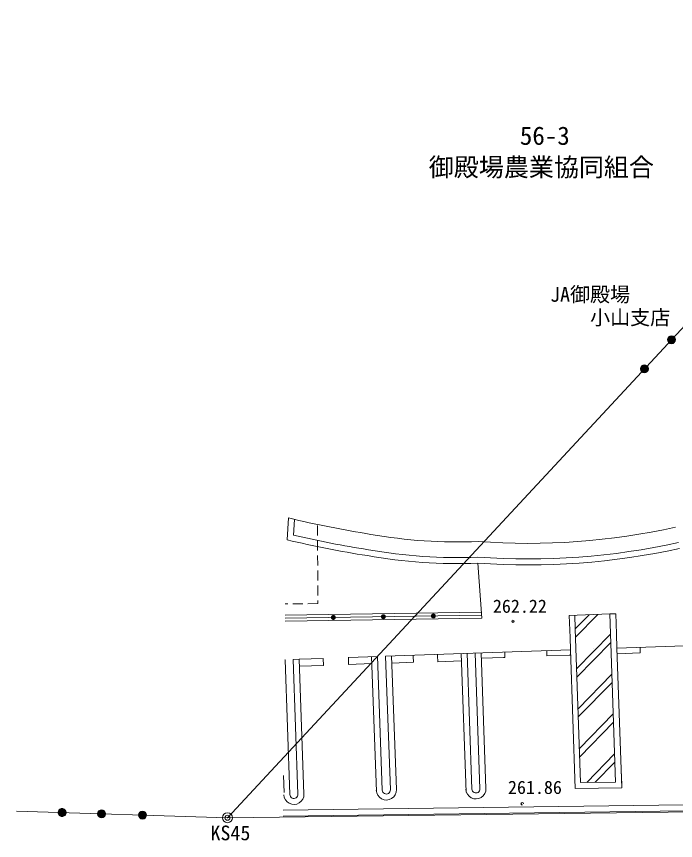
# Model space of a CAD drawing. Units: millimetres, scale not verified. Extents: x 4813 to 205063, y 5162 to 143662.
# Drawn here: x 23385 to 39850, y 15933 to 36514 of the extents above; entities that cross this region are included whole.
import ezdxf
from ezdxf.enums import TextEntityAlignment as Align

# ---------------------------------------------------------------- set-up
doc = ezdxf.new("R2010")
doc.units = ezdxf.units.MM
doc.header["$LTSCALE"] = 250
doc.header["$PDMODE"] = 32
doc.header["$PDSIZE"] = 125
doc.linetypes.add('USER2', pattern=[1.5, 1, -0.5])
for name, color, linetype, lineweight in [('地番名', 5, 'Continuous', 13), ('境界点', 5, 'Continuous', 13), ('字界', 7, 'Continuous', 13), ('独標点名標高', 8, 'Continuous', 13), ('現況平面図', 7, 'Continuous', 13), ('登記情報', 5, 'Continuous', 13), ('結線', 5, 'Continuous', 13)]:
    doc.layers.add(name, color=color, linetype=linetype, lineweight=lineweight)
doc.styles.add('ＭＳ ゴシック', font='')
doc.styles.get('ＭＳ ゴシック').set_extended_font_data('MS Gothic')

msp = doc.modelspace()

# ---------------------------------------------------------------- hatches: boundary and pattern name
at = {"layer": '字界'}
for points in [[(39848, 28441.5, 0.99999), (39648, 28441.5, 0.41421), (39748, 28341.5, 0.41421)], [(39172.3, 27714.2, 0.99999), (38972.3, 27714.2, 0.41421), (39072.3, 27614.2, 0.41421)], [(24624.5, 16631.6, 0.41422), (24524.5, 16731.6, 0.41422), (24424.5, 16631.6, 0.41422), (24524.5, 16531.6, 0.41422)], [(25611.6, 16600.9, 0.41421), (25511.6, 16700.9, 0.41421), (25411.6, 16600.9, 0.99999)], [(26633.6, 16569, 0.41421), (26533.6, 16669, 0.41421), (26433.6, 16569, 1)]]:
    msp.add_hatch(color=256, dxfattribs=at).paths.add_polyline_path(points)
at = {"layer": '独標点名標高'}
h = msp.add_hatch(color=256, dxfattribs=at)
edge = h.paths.add_edge_path()
edge.add_ellipse((35788.7, 21408), major_axis=(29, -7.8), ratio=1, start_angle=-165, end_angle=15)
msp.add_hatch(color=256, dxfattribs=at).paths.add_polyline_path([(35989, 16849.7, 0.41421), (36019, 16819.7, 0.41421)])
at = {"layer": '現況平面図'}
for points in [[(31363.7, 21504.1, 1), (31238.7, 21504.1, 0.41421), (31301.2, 21441.6, 0.41421)], [(32613.6, 21523, 0.41422), (32551.1, 21585.5, 0.41422), (32488.6, 21523, 0.41422), (32551.1, 21460.5, 0.41422)], [(33863.5, 21541.8, 1), (33738.5, 21541.8, 0.41421), (33801, 21479.3, 0.41421)]]:
    msp.add_hatch(color=256, dxfattribs=at).paths.add_polyline_path(points)

# ---------------------------------------------------------------- linework, layer by layer
at = {"layer": '境界点'}
msp.add_circle((28656.5, 16502.9), 125, dxfattribs=at)
msp.add_point((28656.5, 16502.9), dxfattribs=at)
at = {"layer": '字界'}
for points in [[(39848, 28441.5, 0.99999), (39648, 28441.5, 0.41421), (39748, 28341.5, 0.41421)], [(39172.3, 27714.2, 0.99999), (38972.3, 27714.2, 0.41421), (39072.3, 27614.2, 0.41421)], [(24624.5, 16631.6, 0.41422), (24524.5, 16731.6, 0.41422), (24424.5, 16631.6, 0.41422), (24524.5, 16531.6, 0.41422)], [(25611.6, 16600.9, 0.41421), (25511.6, 16700.9, 0.41421), (25411.6, 16600.9, 0.99999)], [(26633.6, 16569, 0.41421), (26533.6, 16669, 0.41421), (26433.6, 16569, 1)]]:
    msp.add_lwpolyline(points, format="xyb", close=True, dxfattribs=at)
at = {"layer": '独標点名標高'}
msp.add_lwpolyline([(35989, 16849.7, 0.41421), (36019, 16819.7, 0.41421)], format="xyb", close=True, dxfattribs=at)
for centre, start, end in [((35788.7, 21408), 360, 180), ((35788.7, 21408), 180, 360), ((36019, 16849.7), 0, 180)]:
    msp.add_arc(centre, 30, start, end, dxfattribs=at)
at = {"layer": '現況平面図'}
for p, q in [((30149.3, 23442.2), (30184.9, 23988.9)), ((30307.3, 23559.3), (30332.9, 23953.8)), ((34908.3, 22861), (35010.6, 21485.1)), ((34999.5, 21635), (30097.8, 21560.9)), ((35010.6, 21485.1), (30096.4, 21410.8)), ((35005.1, 21560), (30097.1, 21485.9)), ((38206.5, 21591.8), (37194.5, 21556.2)), ((37213.7, 21005), (37194.5, 21556.2)), ((37344.3, 21218.2), (37332.3, 21561.1)), ((37691.8, 21573.7), (37344.3, 21218.2)), ((37909, 21581.4), (37351.6, 21011)), ((38206.5, 21591.8), (38357.3, 21597.1)), ((38354, 17394.3), (38206.5, 21591.8)), ((38374.8, 21094.8), (38357.3, 21597.1)), ((37344.3, 21218.2), (37479.1, 17382.4)), ((37213.7, 21005), (37224.4, 20698.8)), ((38224.3, 21086), (37379.4, 20221.5)), ((38374.8, 21094.8), (38387.2, 20739.4)), ((38231.6, 20878.9), (37386.6, 20014.4)), ((40718, 20820.8), (38387.2, 20739.4)), ((37224.4, 20698.8), (32608.2, 20537.6)), ((33905, 20542.8), (33903.6, 20583)), ((34493.9, 20603.4), (34617, 17138.5)), ((34643.7, 20608.7), (34762.7, 17218.5)), ((34845.8, 20615.7), (34964.9, 17225.6)), ((34994.2, 20620.9), (35114.6, 17231)), ((35589.3, 20506.9), (35584.6, 20641.5)), ((36638.8, 20543.5), (36634.1, 20678.2)), ((37224.4, 20698.8), (37345.6, 17230.6)), ((37796.9, 20718.8), (37796.8, 20721.5)), ((38387.2, 20739.4), (38509.2, 17246.4)), ((38399.1, 20599.4), (38392.1, 20599.1)), ((38970.5, 20619.3), (38399.1, 20599.4)), ((38970.5, 20619.3), (38965.6, 20762.3)), ((30096.9, 20449.9), (30087.2, 20449.5)), ((30096.9, 20449.9), (30215.3, 17081.6)), ((30447.5, 20462.1), (30299.1, 20456.9)), ((30299.1, 20456.9), (30417.4, 17088.8)), ((31046.2, 20483), (30446.7, 20462.1)), ((30447.5, 20462.1), (30567.1, 17094.1)), ((31046.2, 20483), (31051.8, 20306.5)), ((31676, 20508.8), (31678.3, 20332.1)), ((32406.1, 20530.5), (31676.1, 20505)), ((32256.3, 20525.3), (32375.9, 17157.4)), ((32413.8, 20534.6), (32405.9, 20534.3)), ((32405.9, 20534.3), (32523.3, 17192.5)), ((32608.2, 20537.6), (32725.4, 17199.7)), ((32756.6, 20542.8), (32875.2, 17205)), ((33301.1, 20385), (32762.9, 20366.2)), ((33296.2, 20527.1), (33295, 20561.6)), ((33301.2, 20384.1), (33296.2, 20527.1)), ((33910, 20399.8), (33905, 20542.8)), ((34500.4, 20420.4), (33910, 20399.8)), ((35553, 20505.6), (34998.9, 20486.2)), ((35553, 20505.6), (35589.3, 20506.9)), ((37192.9, 20562.9), (36638.8, 20543.5)), ((37192.9, 20562.9), (37229.1, 20564.1)), ((31051.8, 20306.5), (30453.7, 20285.6)), ((32262.5, 20352.5), (31678.3, 20332.1)), ((32262.5, 20352.5), (32262.6, 20348.7)), ((32262.6, 20348.7), (32262.6, 20348.7)), ((32262.6, 20348.7), (32264.3, 20300.4)), ((38259.3, 20089.7), (37414.4, 19225.2)), ((38266.6, 19882.5), (37421.6, 19018)), ((38294.3, 19093.3), (37449.4, 18228.8)), ((38301.6, 18886.2), (37456.7, 18021.7)), ((38474.3, 18245.3), (38474.2, 18245.2)), ((38329.3, 18097), (37633, 17384.5)), ((38336.6, 17889.8), (37845.6, 17387.4)), ((30059.6, 17554.3), (30074.2, 17134.2)), ((38497.1, 17595), (38509.3, 17246.4)), ((37479.1, 17382.4), (38354, 17394.3)), ((37341.4, 17230.5), (38509.2, 17246.4)), ((38509.2, 17246.4), (38509.3, 17246.4))]:
    msp.add_line(p, q, dxfattribs=at)
at = {"layer": '現況平面図', "linetype": 'USER2'}
for p, q in [((30901.4, 23802.2), (30917.6, 21849.8)), ((30917.6, 21849.8), (30100.5, 21843.1))]:
    msp.add_line(p, q, dxfattribs=at)
at = {"layer": '現況平面図'}
for points in [[(30049.8, 16537.4), (50762.8, 16819.8), (52063.2, 18203.4), (51512.3, 36301.7)], [(30051.3, 16687.5), (50697.1, 16969), (51911.4, 18260.9), (51362.4, 36297.1)]]:
    msp.add_lwpolyline(points, dxfattribs=at)
for centre, radius, start, end in [((36395.9, 49855.7), 26602.1, 256.49801, 261.01371), ((36175.4, 40210.4), 16855.7, 265.71826, 282.59749), ((36395.9, 49855.7), 26992.1, 256.96347, 261.0058), ((34390.3, 35664.8), 12274.3, 259.91376, 272.45907), ((36395.9, 49855.7), 27142.1, 256.69442, 261.00283), ((36175.4, 40210.4), 17245.7, 265.7944, 282.55699), ((34390.3, 35664.8), 12664.3, 259.93077, 272.35494), ((36175.4, 40210.4), 17395.7, 265.82269, 282.54187), ((34390.3, 35664.8), 12814.3, 259.93707, 272.31647), ((30316.2, 17084.1), 251.1, 181.78635, 2.28158), ((30316.2, 17084.1), 101.1, 181.78635, 2.28158), ((32624.2, 17195), 251.1, 181.78635, 2.28158), ((32624.2, 17195), 101.1, 181.78635, 2.28158), ((34863.7, 17221), 251.1, 181.78635, 2.28158), ((34863.7, 17221), 101.1, 181.78635, 2.28158)]:
    msp.add_arc(centre, radius, start, end, dxfattribs=at)
at = {"layer": '結線'}
for p, q in [((51427.1, 41012.8), (28656.5, 16502.9)), ((28656.5, 16502.9), (52155.2, 16802)), ((28656.5, 16502.9), (23384.8, 16667.1))]:
    msp.add_line(p, q, dxfattribs=at)

# ---------------------------------------------------------------- texts
at = {"layer": '地番名', "style": 'ＭＳ ゴシック'}
msp.add_text('56-3', height=458.2, dxfattribs=at).set_placement((35960.9, 33170.2), align=Align.BOTTOM_LEFT)
at = {"layer": '境界点', "style": 'ＭＳ ゴシック'}
msp.add_text('KS45', height=366.6, dxfattribs=at).set_placement((28729.9, 15829), align=Align.BOTTOM_CENTER)
at = {"layer": '独標点名標高', "style": 'ＭＳ ゴシック'}
for s, p in [('262.22', (35961, 21522.2)), ('261.86', (36337.4, 16997))]:
    msp.add_text(s, height=329.9, dxfattribs=at).set_placement(p, align=Align.BOTTOM_CENTER)
at = {"layer": '現況平面図', "style": 'ＭＳ ゴシック'}
for s, p in [('JA御殿場', (36715.5, 29279.1)), ('\u3000\u3000小山支店', (36715.5, 28704.1))]:
    msp.add_text(s, height=366.6, dxfattribs=at).set_placement(p, align=Align.BOTTOM_LEFT)
at = {"layer": '登記情報', "style": 'ＭＳ ゴシック'}
msp.add_text('御殿場農業協同組合', height=458.2, dxfattribs=at).set_placement((33685.4, 32384.1), align=Align.BOTTOM_LEFT)

doc.saveas('drawing.dxf')
